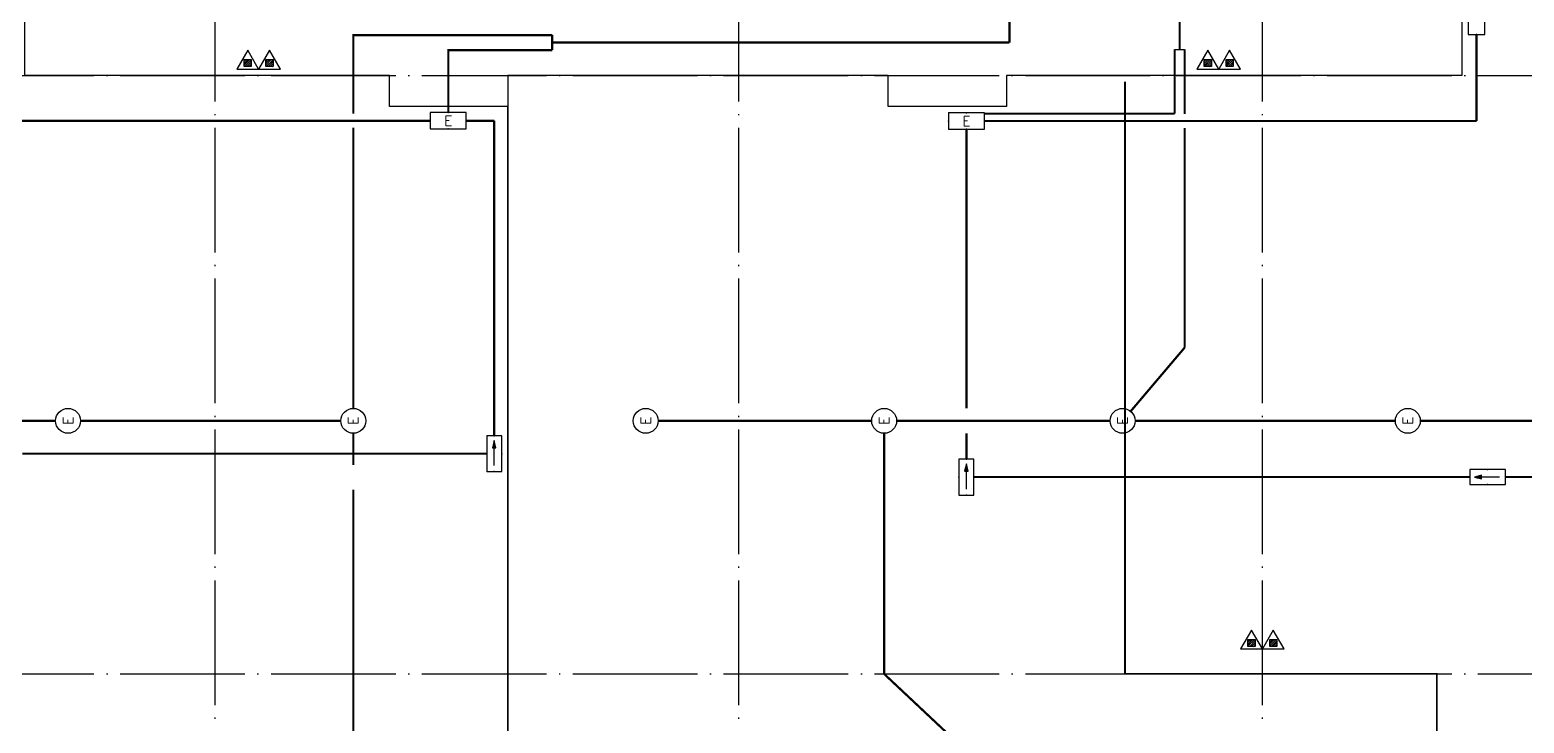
# Model space of a CAD drawing. Extents: x -2209072 to 495824, y -92434 to 572724.
# Drawn here: x 5813 to 29781, y 217033 to 228153 of the extents above; entities that cross this region are included whole.
import ezdxf
from ezdxf.enums import TextEntityAlignment as Align

# ---------------------------------------------------------------- set-up
doc = ezdxf.new("R2010")
doc.units = 0
doc.header["$LTSCALE"] = 1000
doc.header["$MEASUREMENT"] = 0
for name, pattern in [('DASH', [0.35, 0.25, -0.1]), ('X-104 6#7#平面$0$104-1112 结构$0$$AUDIT_BAD_LTYPE1', [0]), ('X-104 6#7#平面$0$DASH', [0.35, 0.25, -0.1]), ('X-104 6#7#平面$0$DOTE', [2.42, 2, -0.2, 0.02, -0.2])]:
    doc.linetypes.add(name, pattern=pattern)
doc.layers.get('0').update_dxf_attribs({"linetype": 'CONTINUOUS'})
for name, color, linetype in [('EQUIP-照明', 3, 'CONTINUOUS'), ('WIRE-应急', 2, 'DASH'), ('X-104 6#7#平面$0$A-SUR_看线', 231, 'CONTINUOUS'), ('X-104 6#7#平面$0$A_AXIS-轴线', 36, 'X-104 6#7#平面$0$DOTE'), ('X-104 6#7#平面$0$EQUIP_消防-01', 7, 'CONTINUOUS')]:
    doc.layers.add(name, color=color, linetype=linetype)
doc.layers.add('X-104 6#7#平面$0$000套内', color=226, linetype='CONTINUOUS', lineweight=30, plot=False)
doc.styles.add('_TEL_DIM', font='SIMPLEX', dxfattribs={"width": 0.8, "height": 3.5, "bigfont": 'HZTXT'})

# ---------------------------------------------------------------- blocks, each defined once
blk = doc.blocks.new('$equip$00001838')
blk.add_circle((0, 0), 0.5)
at = {"color": 7, "style": '_TEL_DIM'}
blk.add_attdef('$TEXT$', text='', height=0.4, dxfattribs=at).set_placement((0, 0), align=Align.MIDDLE_CENTER)
at = {"color": 7, "style": '_TEL_DIM', "flags": 1}
blk.add_attdef('A', text='', height=0.00002, dxfattribs=at).set_placement((0, 0), align=Align.MIDDLE_CENTER)
blk = doc.blocks.new('$equip_U$00000189(HT0843)')
at = {"color": 2}
for p, q in [((-0.72, 0.66), (-0.72, 0)), ((0.72, 0.66), (-0.72, 0.66)), ((0.72, 0), (0.72, 0.66)), ((-0.72, 0), (0.72, 0))]:
    blk.add_line(p, q, dxfattribs=at)
at = {"color": 2, "const_width": 0.0125}
for points in [[(0.72, 0.66), (0.72, 0.66), (-0.72, 0.66)], [(-0.72, 0.66), (-0.72, 0)], [(0.72, 0), (0.72, 0.66)], [(-0.72, 0), (0.72, 0)]]:
    blk.add_lwpolyline(points, dxfattribs=at)
at = {"color": 2}
blk.add_lwpolyline([(-0.72, 0.66), (-0.72, 0)], dxfattribs=at)
for p in [(0, 0.66), (-0.72, 0.33), (0, 0), (0.72, 0.33)]:
    blk.add_point(p)
at = {"color": 7, "style": '_TEL_DIM'}
blk.add_attdef('$TEXT$', text='', height=0.4, dxfattribs=at).set_placement((0, 0.33), align=Align.MIDDLE_CENTER)
at = {"color": 7, "style": '_TEL_DIM', "flags": 1}
blk.add_attdef('A', text='', height=0.000025, dxfattribs=at).set_placement((0, 0), align=Align.MIDDLE_CENTER)
blk = doc.blocks.new('$equip$00002540')
blk.add_hatch(color=256).paths.add_polyline_path([(0.24, 0.372), (0.24, 0.228), (0.528, 0.3)])
for p, q in [((-0.72, 0.6), (-0.72, 0)), ((0.72, 0.6), (-0.72, 0.6)), ((0.72, 0), (0.72, 0.6)), ((-0.72, 0), (0.72, 0)), ((0.24, 0.372), (0.24, 0.228)), ((0.528, 0.3), (0.24, 0.372)), ((0.24, 0.228), (0.528, 0.3))]:
    blk.add_line(p, q)
at = {"color": 7}
blk.add_line((-0.48, 0.3), (0.48, 0.3), dxfattribs=at)
at = {"const_width": 0.02}
blk.add_lwpolyline([(-0.72, 0.6), (-0.72, 0), (0.72, 0), (0.72, 0.6), (-0.72, 0.6), (-0.72, 0)], dxfattribs=at)
for p in [(0, 0.6), (-0.72, 0.3), (0, 0), (0.72, 0.3)]:
    blk.add_point(p)
at = {"color": 7, "style": '_TEL_DIM', "flags": 1}
blk.add_attdef('A', text='', height=0.00002, dxfattribs=at).set_placement((0, 0), align=Align.MIDDLE_CENTER)
blk = doc.blocks.new('$equip$00002534')
for p, q in [((-0.72, 0.66), (-0.72, 0)), ((0.72, 0.66), (-0.72, 0.66)), ((0.72, 0), (0.72, 0.66)), ((-0.72, 0), (0.72, 0))]:
    blk.add_line(p, q)
at = {"const_width": 0.03}
blk.add_lwpolyline([(-0.72, 0.66), (-0.72, 0), (0.72, 0), (0.72, 0.66), (-0.72, 0.66), (-0.72, 0)], dxfattribs=at)
for p in [(0, 0.66), (-0.72, 0.33), (0, 0), (0.72, 0.33)]:
    blk.add_point(p)
at = {"color": 7, "style": '_TEL_DIM'}
blk.add_attdef('$TEXT$', text='', height=0.4, dxfattribs=at).set_placement((0, 0.33), align=Align.MIDDLE_CENTER)
at = {"color": 7, "style": '_TEL_DIM', "flags": 1}
blk.add_attdef('A', text='', height=0.00002, dxfattribs=at).set_placement((0, 0), align=Align.MIDDLE_CENTER)
blk = doc.blocks.new('*U1301')
at = {"layer": 'X-104 6#7#平面$0$A_AXIS-轴线'}
for p, q in [((16800, 25700), (16800, -6500)), ((25200, 25700), (25200, -6500)), ((33600, 25700), (33600, -6500))]:
    blk.add_line(p, q, dxfattribs=at)
for points in [[(-6500, 9600), (55852, 9600)], [(-6500, 0), (55852, 0)]]:
    blk.add_lwpolyline(points, dxfattribs=at)
blk = doc.blocks.new('X-104 6#7#平面$0$$TWTSYS$00000546')
h = blk.add_hatch()
h.set_pattern_fill('ANSI31', color=256, scale=200, style=0)
h.set_pattern_definition([(45, (-38543.802, -6670.83), (-17.67767, 17.67767), [])])
h.paths.add_polyline_path([(-65, 174), (65, 174), (65, 44), (-65, 44)])
for points in [[(0, 344), (-198, 0), (198, 0)], [(-65, 174), (65, 174), (65, 44), (-65, 44)]]:
    blk.add_lwpolyline(points, close=True)
blk = doc.blocks.new('X-104 6#7#平面$0$灭火器2')
at = {"layer": 'X-104 6#7#平面$0$EQUIP_消防-01', "xscale": 0.88, "yscale": 0.88, "zscale": 0.88, "rotation": 90}
for p in [(-4049632, -27064), (-4049632, -27413)]:
    blk.add_blockref('X-104 6#7#平面$0$$TWTSYS$00000546', p, dxfattribs=at)
blk = doc.blocks.new('X-104 6#7#平面$0$A$C61334207')
at = {"layer": 'X-104 6#7#平面$0$EQUIP_消防-01', "rotation": 270}
for p in [(36721, -3822108), (52121, -3822108), (52821, -3831408)]:
    blk.add_blockref('X-104 6#7#平面$0$灭火器2', p, dxfattribs=at)
blk = doc.blocks.new('X-104 6#7#平面')
at = {"layer": 'X-104 6#7#平面$0$000套内'}
for points in [[(6981, 238754), (-11569, 239500), (-11569, 215023), (13481, 215023), (13481, 226923), (11581, 226923), (11581, 227423), (5731, 227423), (5731, 237573), (6981, 237573), (6981, 238754)], [(28781, 227423), (21481, 227423), (21481, 226923), (19581, 226923), (19581, 227423), (13481, 227423), (13481, 215023), (28531, 215023), (28531, 216323), (43231, 216323), (43231, 237923), (33078, 237923), (28781, 237923), (28781, 229423), (28781, 229423), (28781, 227423)]]:
    blk.add_lwpolyline(points, dxfattribs=at)
at = {"layer": 'X-104 6#7#平面$0$A-SUR_看线', "linetype": 'X-104 6#7#平面$0$DASH', "ltscale": 2, "const_width": 30}
blk.add_lwpolyline([(28381, 216473), (28381, 217823), (23380, 217823), (23380, 227323)], dxfattribs=at)
at = {"linetype": 'X-104 6#7#平面$0$104-1112 结构$0$$AUDIT_BAD_LTYPE1'}
blk.add_blockref('X-104 6#7#平面$0$A$C61334207', (0, 0), dxfattribs=at)
blk.add_blockref('*U1301', (-8019, 217823))

msp = doc.modelspace()

# ---------------------------------------------------------------- linework, layer by layer
at = {"layer": 'WIRE-应急', "linetype": 'DASH'}
msp.add_line((24177, 227838), (24336, 227838), dxfattribs=at)
at = {"layer": 'WIRE-应急', "linetype": 'DASH', "const_width": 35}
for points in [[(21526, 228288), (21526, 227949)], [(24257, 228288), (24257, 227835)], [(11001, 226807), (11001, 228087)], [(14191, 228069), (11001, 228069)], [(14191, 227828), (14191, 228069)], [(21526, 227949), (14191, 227949)], [(29018, 228081), (29018, 226690)], [(14191, 227828), (12510, 227828)], [(12524, 226827), (12524, 227828)], [(24177, 227838), (24177, 226808)], [(24336, 227838), (24336, 226803)], [(24177, 226808), (21124, 226808)], [(12236, 226695), (5399, 226695)], [(11001, 222082), (11001, 226582)], [(12812, 226695), (13261, 226695)], [(13261, 221643), (13261, 226695)], [(20836, 226558), (20836, 222082)], [(21124, 226690), (29018, 226690)], [(24336, 226578), (24336, 223056)], [(24336, 223056), (23470, 222035)], [(2801, 221882), (6226, 221882)], [(6626, 221882), (10801, 221882)], [(15891, 221882), (19316, 221882)], [(19716, 221882), (23141, 221882)], [(23541, 221882), (27716, 221882)], [(28116, 221882), (31541, 221882)], [(11001, 221682), (11001, 221176)], [(19516, 221682), (19516, 217822)], [(20836, 221682), (20836, 221268)], [(5691, 221355), (13141, 221355)], [(20956, 220980), (28908, 220980)], [(29484, 220980), (37222, 220980)], [(11001, 220776), (11001, 216674)], [(19516, 217822), (20805, 216611)]]:
    msp.add_lwpolyline(points, dxfattribs=at)

# ---------------------------------------------------------------- block references
msp.add_blockref('X-104 6#7#平面', (0, 0))
at = {"layer": 'EQUIP-照明'}
ref = msp.add_blockref('$equip$00002534', (28886, 228369), dxfattribs=dict(at, xscale=400, yscale=400, zscale=400, rotation=270))
ref.add_attrib('$TEXT$', 'E', dxfattribs={"layer": '0', "color": 7, "height": 160, "style": '_TEL_DIM'}).set_placement((29018, 228369), align=Align.MIDDLE_CENTER)
ref = msp.add_blockref('$equip_U$00000189(HT0843)', (12524, 226827), dxfattribs=dict(at, xscale=400, yscale=400, zscale=400, rotation=180))
ref.add_attrib('$TEXT$', 'E', dxfattribs={"layer": '0', "color": 7, "height": 160, "style": '_TEL_DIM'}).set_placement((12524, 226695), align=Align.MIDDLE_CENTER)
ref = msp.add_blockref('$equip$00002534', (20836, 226822), dxfattribs=dict(at, xscale=400, yscale=400, zscale=400, rotation=180))
ref.add_attrib('$TEXT$', 'E', dxfattribs={"layer": '0', "color": 7, "height": 160, "style": '_TEL_DIM'}).set_placement((20836, 226690), align=Align.MIDDLE_CENTER)
at = {"layer": 'EQUIP-照明', "xscale": 400, "yscale": 400, "zscale": 400, "rotation": 90}
for p in [(6426, 221882), (11001, 221882), (15691, 221882), (19516, 221882), (23341, 221882), (27916, 221882)]:
    msp.add_blockref('$equip$00001838', p, dxfattribs=at).add_auto_attribs({'$TEXT$': 'E'})
at = {"layer": 'EQUIP-照明', "xscale": 400, "yscale": 400, "zscale": 400}
for p, rotation in [((13381, 221355), 90), ((20956, 220980), 90), ((29196, 221100), 180)]:
    msp.add_blockref('$equip$00002540', p, dxfattribs=dict(at, rotation=rotation))

doc.saveas('drawing.dxf')
